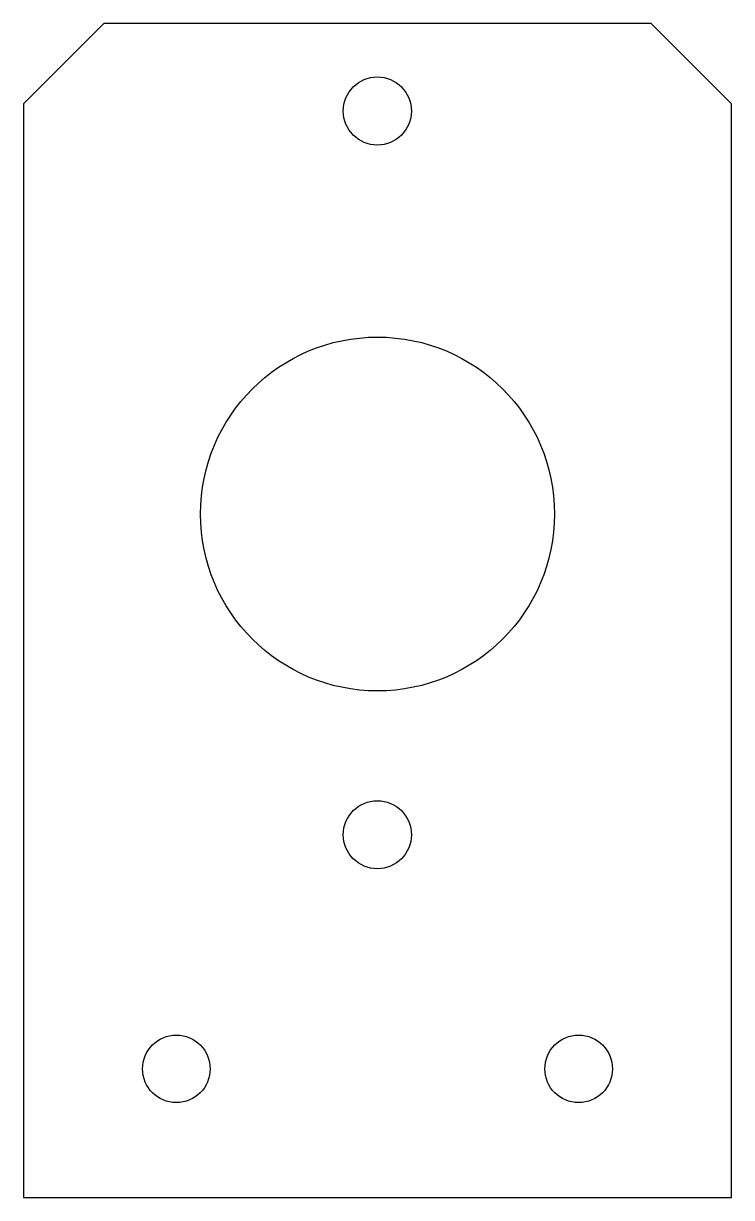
# Model space of a CAD drawing. Header units: millimetres. Extents: x -104 to -60, y 0 to 73.
import ezdxf

# ---------------------------------------------------------------- set-up
doc = ezdxf.new("R2010")
doc.units = ezdxf.units.MM
doc.layers.get('0').update_dxf_attribs({"linetype": 'CONTINUOUS'})

msp = doc.modelspace()

# ---------------------------------------------------------------- linework, layer by layer
msp.add_lwpolyline([(-99, 73), (-104, 68), (-104, 0), (-60, 0), (-60, 68), (-65, 73)], close=True)
for centre, radius in [((-82.009, 67.558), 2.117), ((-82, 42.5), 11), ((-82.009, 22.558), 2.117), ((-94.5, 8), 2.1), ((-69.5, 8), 2.1)]:
    msp.add_circle(centre, radius)

doc.saveas('drawing.dxf')
